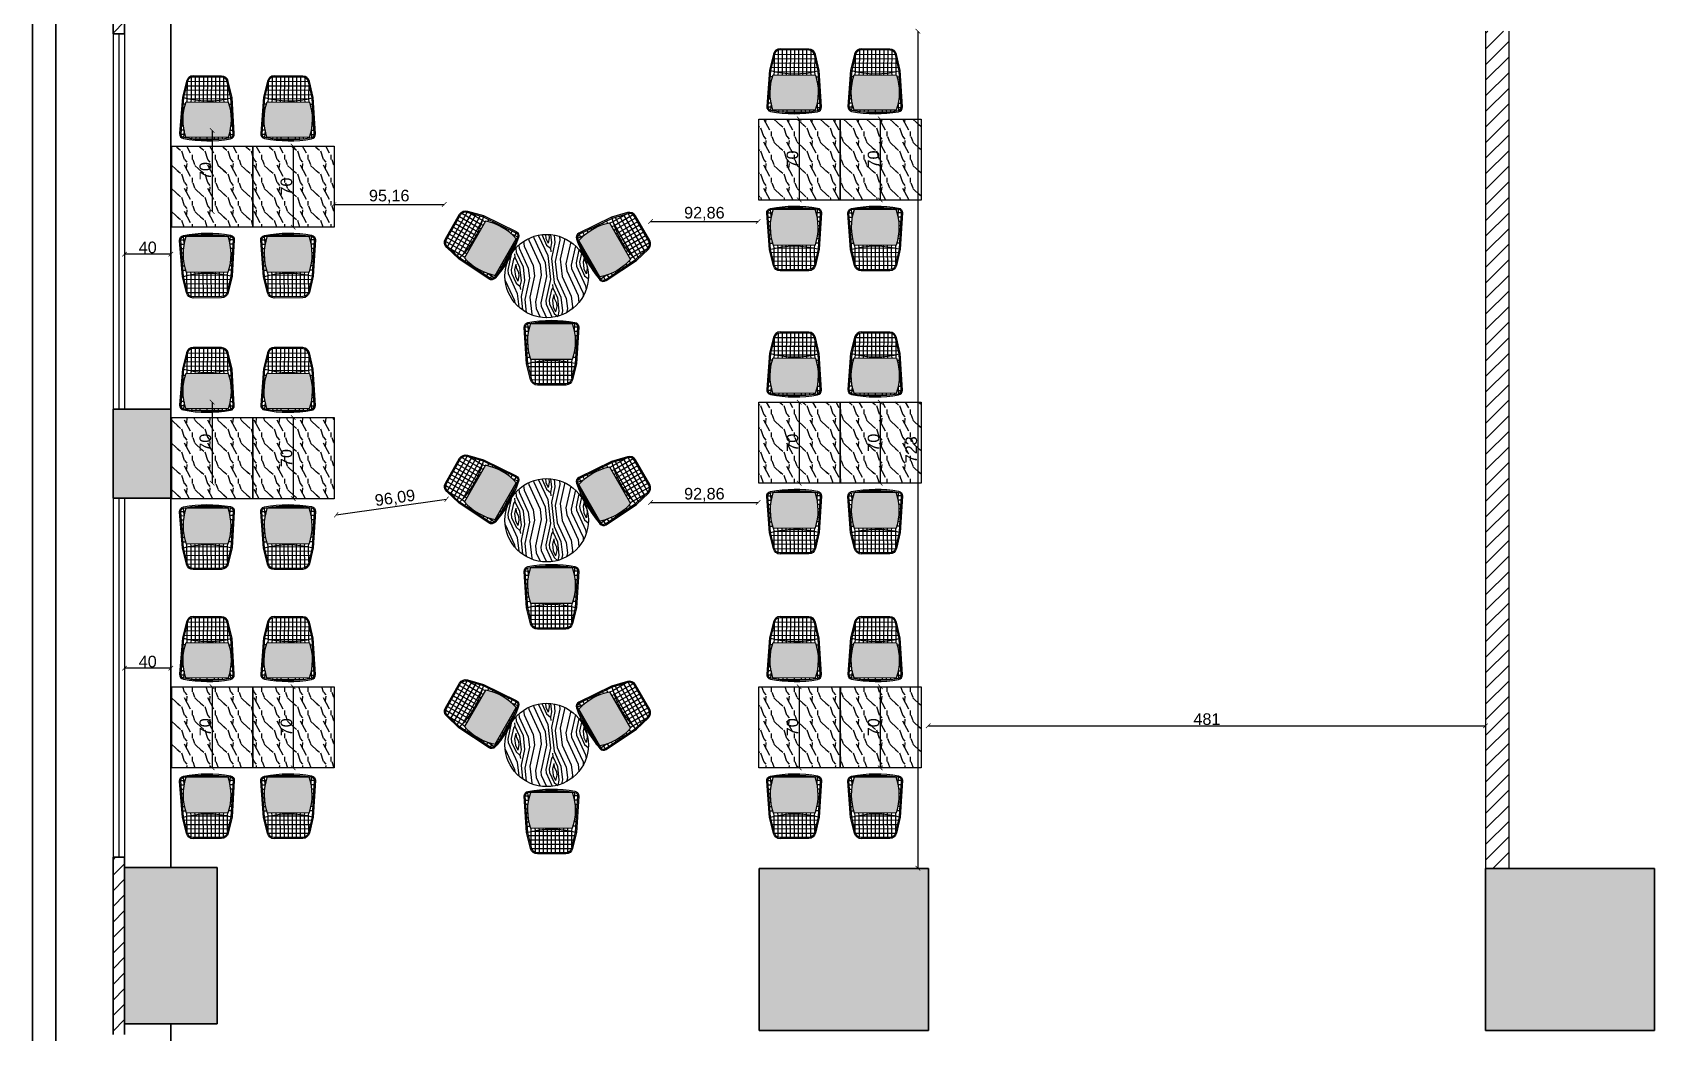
# Model space of a CAD drawing. Header units: millimetres. Extents: x 44201 to 155283, y 19965 to 32744.
# Drawn here: x 152464 to 153872, y 29226 to 30090 of the extents above; entities that cross this region are included whole.
import ezdxf

# ---------------------------------------------------------------- set-up
doc = ezdxf.new("R2010")
doc.units = ezdxf.units.MM
doc.layers.add('CAM', color=121, linetype='Continuous')
doc.layers.add('tefris', color=36, linetype='Continuous')
for name, color, linetype, lineweight in [('duvar', 7, 'Continuous', 35), ('estofado', 7, 'Continuous', 25), ('ölçüler', 143, 'Continuous', 5)]:
    doc.layers.add(name, color=color, linetype=linetype, lineweight=lineweight)
doc.styles.get("Standard").update_dxf_attribs({"font": 'Arial.ttf'})
doc.dimstyles.new('ISO-25', dxfattribs={"dimtxt": 10, "dimasz": 4, "dimexe": 1.25, "dimexo": 0.625, "dimtad": 1, "dimtxsty": 'Standard', "dimblk": 'ARCHTICK', "dimcen": 2.5, "dimse1": 1, "dimse2": 1, "dimadec": 0, "dimazin": 0, "dimtfac": 1, "dimtmove": 0, "dimatfit": 3, "dimldrblk": 'ARCHTICK', "dimfxl": 1, "dimarcsym": 0})

# ---------------------------------------------------------------- blocks, each defined once
blk = doc.blocks.new('fhsghg')
at = {"layer": 'tefris', "linetype": 'Continuous', "lineweight": 25}
h = blk.add_hatch(dxfattribs=at)
h.set_pattern_fill('WOOD2', color=35, scale=10, pattern_type=2)
h.set_pattern_definition([(108.4349, (15.2, 0), (-19.99996806, 40.0000087), [7.58946, -55.65608]), (139.3987, (12.8, 7.2), (-119.999980363, 100.000008425), [3.68782, -180.70308]), (136.8476, (30, 9.6), (-299.99995075, 280.0000566776), [8.77268, -429.86156]), (109.9831, (23.6, 15.6), (-59.99998908, 160.000013176), [4.68188, -229.41212]), (90, (22, 0), (-20, 20), [4, -16]), (118.4429, (22, 4), (139.999876778, -260.0000753187), [10.91788, -534.97588]), (84.2894, (16.8, 13.6), (-20.000026293, -179.99998847), [4.01996, -196.97756]), (129.8056, (17.2, 17.6), (80.000048652, -99.999961226), [3.1241, -153.0809])])
h.paths.add_polyline_path([(229331.2, 10732), (229331.2, 10662), (229401.2, 10662), (229401.2, 10732)])
at = {"layer": 'tefris', "color": 35, "linetype": 'Continuous', "lineweight": 25}
blk.add_lwpolyline([(229331.2, 10732), (229401.2, 10732), (229401.2, 10662), (229331.2, 10662), (229331.2, 10732)], dxfattribs=at)
blk = doc.blocks.new('_ArchTick')
at = {"color": 0, "linetype": 'ByBlock', "const_width": 0.15}
blk.add_lwpolyline([(-0.5, -0.5), (0.5, 0.5)], dxfattribs=at)
blk = doc.blocks.new('*D1779')
at = {"layer": 'Defpoints', "color": 0, "transparency": 16777216}
for p in [(153197.1, 30015), (153196.1, 29945), (153197.1, 29945)]:
    blk.add_point(p, dxfattribs=at)
at = {"layer": 'ölçüler', "color": 0, "lineweight": -2, "transparency": 16777216}
blk.add_line((153196.1, 30015), (153196.1, 29945), dxfattribs=at)
at = {"layer": 'ölçüler', "color": 0, "lineweight": -2, "transparency": 16777216, "xscale": 4, "yscale": 4, "zscale": 4}
for p, rotation in [((153196.1, 30015), 90), ((153196.1, 29945), 270)]:
    blk.add_blockref('_ArchTick', p, dxfattribs=dict(at, rotation=rotation))
at = {"layer": 'ölçüler', "color": 0, "transparency": 16777216, "insert": (153190.3, 29980), "char_height": 10, "attachment_point": 5, "rotation": 90}
blk.add_mtext('70', dxfattribs=at)
blk = doc.blocks.new('Banqueta Banc May')
at = {"layer": 'estofado'}
h = blk.add_hatch(color=256, dxfattribs=at)
h.set_gradient(color1=(203, 207, 210), one_color=1, tint=1, name='CYLINDER')
h.paths.add_polyline_path([(0.123, -0.01, -0.345989), (0.172, -0.048), (0.205, -0.187), (0.205, -0.188, 0.00324), (0.215, -0.185), (0.181, -0.046, 0.345989), (0.123, 0), (-0.123, 0, 0.345989), (-0.181, -0.046), (-0.215, -0.185, 0.00324), (-0.205, -0.188), (-0.205, -0.187), (-0.172, -0.048, -0.345989), (-0.123, -0.01)])
h = blk.add_hatch(color=256, dxfattribs=at)
h.set_gradient(color1=(203, 207, 210), one_color=1, tint=1, name='CYLINDER')
h.paths.add_polyline_path([(0.123, -0.01, -0.345989), (0.172, -0.048), (0.205, -0.187), (0.205, -0.188, 0.00324), (0.215, -0.185), (0.181, -0.046, 0.345989), (0.123, 0), (-0.123, 0, 0.345989), (-0.181, -0.046), (-0.215, -0.185, 0.00324), (-0.205, -0.188), (-0.205, -0.187), (-0.172, -0.048, -0.345989), (-0.123, -0.01)])
h = blk.add_hatch(color=256, dxfattribs=at)
h.set_gradient(color1=(225, 227, 229), one_color=1, tint=1, name='CURVED')
h.paths.add_polyline_path([(0.182, -0.529, 0.167263), (0.182, -0.224), (-0.182, -0.224, 0.167263), (-0.182, -0.529)])
for p, q in [((-0.19, -0.122), (0.19, -0.122)), ((-0.181, -0.085), (0.181, -0.085)), ((-0.175, -0.061), (-0.175, -0.195)), ((-0.171, -0.047), (0.171, -0.047)), ((-0.14, -0.013), (-0.14, -0.202)), ((-0.105, -0.01), (-0.105, -0.208)), ((-0.07, -0.01), (-0.07, -0.212)), ((-0.035, -0.01), (-0.035, -0.215)), ((0, -0.01), (0, -0.215)), ((0.035, -0.01), (0.035, -0.215)), ((0.07, -0.01), (0.07, -0.212)), ((0.105, -0.01), (0.105, -0.208)), ((0.14, -0.013), (0.14, -0.202)), ((0.175, -0.061), (0.175, -0.195)), ((-0.211, -0.279), (-0.197, -0.279)), ((-0.209, -0.241), (-0.188, -0.241)), ((-0.199, -0.16), (0.199, -0.16)), ((-0.175, -0.195), (-0.177, -0.224)), ((-0.167, -0.197), (0.167, -0.197)), ((-0.14, -0.202), (-0.142, -0.224)), ((-0.105, -0.208), (-0.106, -0.224)), ((-0.07, -0.212), (-0.071, -0.224)), ((-0.035, -0.215), (-0.036, -0.224)), ((0, -0.215), (0, -0.224)), ((0.035, -0.215), (0.036, -0.224)), ((0.07, -0.212), (0.071, -0.224)), ((0.105, -0.208), (0.106, -0.224)), ((0.14, -0.202), (0.142, -0.224)), ((0.175, -0.195), (0.177, -0.224)), ((0.188, -0.241), (0.209, -0.241)), ((0.197, -0.279), (0.211, -0.279)), ((-0.219, -0.391), (-0.207, -0.391)), ((-0.216, -0.354), (-0.207, -0.354)), ((-0.214, -0.316), (-0.204, -0.316)), ((0.204, -0.316), (0.214, -0.316)), ((0.207, -0.354), (0.216, -0.354)), ((0.207, -0.391), (0.219, -0.391)), ((-0.226, -0.503), (-0.19, -0.503)), ((-0.224, -0.466), (-0.199, -0.466)), ((-0.221, -0.429), (-0.205, -0.429)), ((-0.198, -0.473), (-0.203, -0.531)), ((-0.167, -0.529), (-0.168, -0.537)), ((-0.141, -0.541), (0.141, -0.541)), ((-0.132, -0.529), (-0.133, -0.542)), ((-0.096, -0.529), (-0.098, -0.546)), ((-0.061, -0.529), (-0.063, -0.548)), ((0, -0.529), (0, -0.55)), ((0.061, -0.529), (0.063, -0.548)), ((0.096, -0.529), (0.098, -0.546)), ((0.132, -0.529), (0.133, -0.542)), ((0.167, -0.529), (0.168, -0.537)), ((0.19, -0.503), (0.226, -0.503)), ((0.198, -0.473), (0.203, -0.531)), ((0.199, -0.466), (0.224, -0.466)), ((0.205, -0.429), (0.221, -0.429))]:
    blk.add_line(p, q, dxfattribs=at)
for points in [[(0.236, -0.499), (0.215, -0.185), (0.181, -0.046, 0.345989), (0.123, 0), (-0.123, 0, 0.345989), (-0.181, -0.046), (-0.215, -0.185), (-0.236, -0.499, 0.379693), (-0.203, -0.541, 0.092971), (0.203, -0.541, 0.379693)], [(0.226, -0.5), (0.205, -0.187), (0.172, -0.048, 0.345989), (0.123, -0.01), (-0.123, -0.01, 0.345989), (-0.172, -0.048), (-0.205, -0.187), (-0.226, -0.5, 0.379693), (-0.202, -0.531, 0.092971), (0.202, -0.531, 0.379693)], [(-0.182, -0.529, -0.167263), (-0.182, -0.224), (0.182, -0.224, -0.167263), (0.182, -0.529)]]:
    blk.add_lwpolyline(points, format="xyb", close=True, dxfattribs=at)
blk.add_arc((0, 0.573), 0.788, 254.1516, 285.8484, dxfattribs=at)
blk = doc.blocks.new('*D1780')
at = {"layer": 'Defpoints', "color": 0, "transparency": 16777216}
for p in [(153197.1, 29770.4), (153196.1, 29700.4), (153197.1, 29700.4)]:
    blk.add_point(p, dxfattribs=at)
at = {"layer": 'ölçüler', "color": 0, "lineweight": -2, "transparency": 16777216}
blk.add_line((153196.1, 29770.4), (153196.1, 29700.4), dxfattribs=at)
at = {"layer": 'ölçüler', "color": 0, "lineweight": -2, "transparency": 16777216, "xscale": 4, "yscale": 4, "zscale": 4}
for p, rotation in [((153196.1, 29770.4), 90), ((153196.1, 29700.4), 270)]:
    blk.add_blockref('_ArchTick', p, dxfattribs=dict(at, rotation=rotation))
at = {"layer": 'ölçüler', "color": 0, "transparency": 16777216, "insert": (153190.3, 29735.4), "char_height": 10, "attachment_point": 5, "rotation": 90}
blk.add_mtext('70', dxfattribs=at)
blk = doc.blocks.new('*D1781')
at = {"layer": 'Defpoints', "color": 0, "transparency": 16777216}
for p in [(153197.1, 29524.6), (153196.1, 29454.6), (153197.1, 29454.6)]:
    blk.add_point(p, dxfattribs=at)
at = {"layer": 'ölçüler', "color": 0, "lineweight": -2, "transparency": 16777216}
blk.add_line((153196.1, 29524.6), (153196.1, 29454.6), dxfattribs=at)
at = {"layer": 'ölçüler', "color": 0, "lineweight": -2, "transparency": 16777216, "xscale": 4, "yscale": 4, "zscale": 4}
for p, rotation in [((153196.1, 29524.6), 90), ((153196.1, 29454.6), 270)]:
    blk.add_blockref('_ArchTick', p, dxfattribs=dict(at, rotation=rotation))
at = {"layer": 'ölçüler', "color": 0, "transparency": 16777216, "insert": (153190.3, 29489.6), "char_height": 10, "attachment_point": 5, "rotation": 90}
blk.add_mtext('70', dxfattribs=at)
blk = doc.blocks.new('*D1739')
at = {"layer": 'Defpoints', "color": 0, "transparency": 16777216}
for p in [(153127.1, 30015), (153126.1, 29945), (153127.1, 29945)]:
    blk.add_point(p, dxfattribs=at)
at = {"layer": 'ölçüler', "color": 0, "lineweight": -2, "transparency": 16777216}
blk.add_line((153126.1, 30015), (153126.1, 29945), dxfattribs=at)
at = {"layer": 'ölçüler', "color": 0, "lineweight": -2, "transparency": 16777216, "xscale": 4, "yscale": 4, "zscale": 4}
for p, rotation in [((153126.1, 30015), 90), ((153126.1, 29945), 270)]:
    blk.add_blockref('_ArchTick', p, dxfattribs=dict(at, rotation=rotation))
at = {"layer": 'ölçüler', "color": 0, "transparency": 16777216, "insert": (153120.3, 29980), "char_height": 10, "attachment_point": 5, "rotation": 90}
blk.add_mtext('70', dxfattribs=at)
blk = doc.blocks.new('*D1740')
at = {"layer": 'Defpoints', "color": 0, "transparency": 16777216}
for p in [(153127.1, 29770.4), (153126.1, 29700.4), (153127.1, 29700.4)]:
    blk.add_point(p, dxfattribs=at)
at = {"layer": 'ölçüler', "color": 0, "lineweight": -2, "transparency": 16777216}
blk.add_line((153126.1, 29770.4), (153126.1, 29700.4), dxfattribs=at)
at = {"layer": 'ölçüler', "color": 0, "lineweight": -2, "transparency": 16777216, "xscale": 4, "yscale": 4, "zscale": 4}
for p, rotation in [((153126.1, 29770.4), 90), ((153126.1, 29700.4), 270)]:
    blk.add_blockref('_ArchTick', p, dxfattribs=dict(at, rotation=rotation))
at = {"layer": 'ölçüler', "color": 0, "transparency": 16777216, "insert": (153120.3, 29735.4), "char_height": 10, "attachment_point": 5, "rotation": 90}
blk.add_mtext('70', dxfattribs=at)
blk = doc.blocks.new('*D1741')
at = {"layer": 'Defpoints', "color": 0, "transparency": 16777216}
for p in [(153127.1, 29524.6), (153126.1, 29454.6), (153127.1, 29454.6)]:
    blk.add_point(p, dxfattribs=at)
at = {"layer": 'ölçüler', "color": 0, "lineweight": -2, "transparency": 16777216}
blk.add_line((153126.1, 29524.6), (153126.1, 29454.6), dxfattribs=at)
at = {"layer": 'ölçüler', "color": 0, "lineweight": -2, "transparency": 16777216, "xscale": 4, "yscale": 4, "zscale": 4}
for p, rotation in [((153126.1, 29524.6), 90), ((153126.1, 29454.6), 270)]:
    blk.add_blockref('_ArchTick', p, dxfattribs=dict(at, rotation=rotation))
at = {"layer": 'ölçüler', "color": 0, "transparency": 16777216, "insert": (153120.3, 29489.6), "char_height": 10, "attachment_point": 5, "rotation": 90}
blk.add_mtext('70', dxfattribs=at)
blk = doc.blocks.new('*D1753')
at = {"layer": 'Defpoints', "color": 0, "transparency": 16777216}
for p in [(152543.6, 29542.8), (152543.6, 29540.6), (152583.6, 29542.8)]:
    blk.add_point(p, dxfattribs=at)
at = {"layer": 'ölçüler', "color": 0, "lineweight": -2, "transparency": 16777216}
blk.add_line((152583.6, 29540.6), (152543.6, 29540.6), dxfattribs=at)
at = {"layer": 'ölçüler', "color": 0, "lineweight": -2, "transparency": 16777216, "xscale": 4, "yscale": 4, "zscale": 4, "rotation": 180}
blk.add_blockref('_ArchTick', (152543.6, 29540.6), dxfattribs=at)
at = {"layer": 'ölçüler', "color": 0, "lineweight": -2, "transparency": 16777216, "xscale": 4, "yscale": 4, "zscale": 4}
blk.add_blockref('_ArchTick', (152583.6, 29540.6), dxfattribs=at)
at = {"layer": 'ölçüler', "color": 0, "transparency": 16777216, "insert": (152563.6, 29546.3), "char_height": 10, "attachment_point": 5}
blk.add_mtext('40', dxfattribs=at)
blk = doc.blocks.new('*D1754')
at = {"layer": 'Defpoints', "color": 0, "transparency": 16777216}
for p in [(152543.6, 29900.4), (152543.6, 29898.2), (152583.6, 29900.4)]:
    blk.add_point(p, dxfattribs=at)
at = {"layer": 'ölçüler', "color": 0, "lineweight": -2, "transparency": 16777216}
blk.add_line((152583.6, 29898.2), (152543.6, 29898.2), dxfattribs=at)
at = {"layer": 'ölçüler', "color": 0, "lineweight": -2, "transparency": 16777216, "xscale": 4, "yscale": 4, "zscale": 4, "rotation": 180}
blk.add_blockref('_ArchTick', (152543.6, 29898.2), dxfattribs=at)
at = {"layer": 'ölçüler', "color": 0, "lineweight": -2, "transparency": 16777216, "xscale": 4, "yscale": 4, "zscale": 4}
blk.add_blockref('_ArchTick', (152583.6, 29898.2), dxfattribs=at)
at = {"layer": 'ölçüler', "color": 0, "transparency": 16777216, "insert": (152563.6, 29904), "char_height": 10, "attachment_point": 5}
blk.add_mtext('40', dxfattribs=at)
blk = doc.blocks.new('*D1758')
at = {"layer": 'Defpoints', "color": 0, "transparency": 16777216}
for p in [(153718.6, 29490.9), (153237.6, 29367.8), (153718.6, 29367.8)]:
    blk.add_point(p, dxfattribs=at)
at = {"layer": 'ölçüler', "color": 0, "lineweight": -2, "transparency": 16777216}
blk.add_line((153237.6, 29490.9), (153718.6, 29490.9), dxfattribs=at)
at = {"layer": 'ölçüler', "color": 0, "lineweight": -2, "transparency": 16777216, "xscale": 4, "yscale": 4, "zscale": 4, "rotation": 180}
blk.add_blockref('_ArchTick', (153237.6, 29490.9), dxfattribs=at)
at = {"layer": 'ölçüler', "color": 0, "lineweight": -2, "transparency": 16777216, "xscale": 4, "yscale": 4, "zscale": 4}
blk.add_blockref('_ArchTick', (153718.6, 29490.9), dxfattribs=at)
at = {"layer": 'ölçüler', "color": 0, "transparency": 16777216, "insert": (153478.1, 29496.6), "char_height": 10, "attachment_point": 5}
blk.add_mtext('481', dxfattribs=at)
blk = doc.blocks.new('*D1759')
at = {"layer": 'Defpoints', "color": 0, "transparency": 16777216}
for p in [(153208.6, 30090.8), (153208.6, 29367.8), (153228.6, 29367.8)]:
    blk.add_point(p, dxfattribs=at)
at = {"layer": 'ölçüler', "color": 0, "lineweight": -2, "transparency": 16777216}
blk.add_line((153228.6, 30090.8), (153228.6, 29367.8), dxfattribs=at)
at = {"layer": 'ölçüler', "color": 0, "lineweight": -2, "transparency": 16777216, "xscale": 4, "yscale": 4, "zscale": 4}
for p, rotation in [((153228.6, 30090.8), 90), ((153228.6, 29367.8), 270)]:
    blk.add_blockref('_ArchTick', p, dxfattribs=dict(at, rotation=rotation))
at = {"layer": 'ölçüler', "color": 0, "transparency": 16777216, "insert": (153222.9, 29729.3), "char_height": 10, "attachment_point": 5, "rotation": 90}
blk.add_mtext('723', dxfattribs=at)
blk = doc.blocks.new('*D1766')
at = {"layer": 'Defpoints', "color": 0, "transparency": 16777216}
for p in [(152690.2, 29991.6), (152689.2, 29921.6), (152690.2, 29921.6)]:
    blk.add_point(p, dxfattribs=at)
at = {"layer": 'ölçüler', "color": 0, "lineweight": -2, "transparency": 16777216}
blk.add_line((152689.2, 29991.6), (152689.2, 29921.6), dxfattribs=at)
at = {"layer": 'ölçüler', "color": 0, "lineweight": -2, "transparency": 16777216, "xscale": 4, "yscale": 4, "zscale": 4}
for p, rotation in [((152689.2, 29991.6), 90), ((152689.2, 29921.6), 270)]:
    blk.add_blockref('_ArchTick', p, dxfattribs=dict(at, rotation=rotation))
at = {"layer": 'ölçüler', "color": 0, "transparency": 16777216, "insert": (152683.4, 29956.6), "char_height": 10, "attachment_point": 5, "rotation": 90}
blk.add_mtext('70', dxfattribs=at)
blk = doc.blocks.new('*D1767')
at = {"layer": 'Defpoints', "color": 0, "transparency": 16777216}
for p in [(152690.2, 29757.1), (152689.2, 29687.1), (152690.2, 29687.1)]:
    blk.add_point(p, dxfattribs=at)
at = {"layer": 'ölçüler', "color": 0, "lineweight": -2, "transparency": 16777216}
blk.add_line((152689.2, 29757.1), (152689.2, 29687.1), dxfattribs=at)
at = {"layer": 'ölçüler', "color": 0, "lineweight": -2, "transparency": 16777216, "xscale": 4, "yscale": 4, "zscale": 4}
for p, rotation in [((152689.2, 29757.1), 90), ((152689.2, 29687.1), 270)]:
    blk.add_blockref('_ArchTick', p, dxfattribs=dict(at, rotation=rotation))
at = {"layer": 'ölçüler', "color": 0, "transparency": 16777216, "insert": (152683.4, 29722.1), "char_height": 10, "attachment_point": 5, "rotation": 90}
blk.add_mtext('70', dxfattribs=at)
blk = doc.blocks.new('*D1768')
at = {"layer": 'Defpoints', "color": 0, "transparency": 16777216}
for p in [(152690.2, 29524.6), (152689.2, 29454.6), (152690.2, 29454.6)]:
    blk.add_point(p, dxfattribs=at)
at = {"layer": 'ölçüler', "color": 0, "lineweight": -2, "transparency": 16777216}
blk.add_line((152689.2, 29524.6), (152689.2, 29454.6), dxfattribs=at)
at = {"layer": 'ölçüler', "color": 0, "lineweight": -2, "transparency": 16777216, "xscale": 4, "yscale": 4, "zscale": 4}
for p, rotation in [((152689.2, 29524.6), 90), ((152689.2, 29454.6), 270)]:
    blk.add_blockref('_ArchTick', p, dxfattribs=dict(at, rotation=rotation))
at = {"layer": 'ölçüler', "color": 0, "transparency": 16777216, "insert": (152683.4, 29489.6), "char_height": 10, "attachment_point": 5, "rotation": 90}
blk.add_mtext('70', dxfattribs=at)
blk = doc.blocks.new('*D1769')
at = {"layer": 'Defpoints', "color": 0, "transparency": 16777216}
for p in [(152620.2, 30005), (152619.2, 29935), (152620.2, 29935)]:
    blk.add_point(p, dxfattribs=at)
at = {"layer": 'ölçüler', "color": 0, "lineweight": -2, "transparency": 16777216}
blk.add_line((152619.2, 30005), (152619.2, 29935), dxfattribs=at)
at = {"layer": 'ölçüler', "color": 0, "lineweight": -2, "transparency": 16777216, "xscale": 4, "yscale": 4, "zscale": 4}
for p, rotation in [((152619.2, 30005), 90), ((152619.2, 29935), 270)]:
    blk.add_blockref('_ArchTick', p, dxfattribs=dict(at, rotation=rotation))
at = {"layer": 'ölçüler', "color": 0, "transparency": 16777216, "insert": (152613.4, 29970), "char_height": 10, "attachment_point": 5, "rotation": 90}
blk.add_mtext('70', dxfattribs=at)
blk = doc.blocks.new('*D1770')
at = {"layer": 'Defpoints', "color": 0, "transparency": 16777216}
for p in [(152620.2, 29770.4), (152619.2, 29700.4), (152620.2, 29700.4)]:
    blk.add_point(p, dxfattribs=at)
at = {"layer": 'ölçüler', "color": 0, "lineweight": -2, "transparency": 16777216}
blk.add_line((152619.2, 29770.4), (152619.2, 29700.4), dxfattribs=at)
at = {"layer": 'ölçüler', "color": 0, "lineweight": -2, "transparency": 16777216, "xscale": 4, "yscale": 4, "zscale": 4}
for p, rotation in [((152619.2, 29770.4), 90), ((152619.2, 29700.4), 270)]:
    blk.add_blockref('_ArchTick', p, dxfattribs=dict(at, rotation=rotation))
at = {"layer": 'ölçüler', "color": 0, "transparency": 16777216, "insert": (152613.4, 29735.4), "char_height": 10, "attachment_point": 5, "rotation": 90}
blk.add_mtext('70', dxfattribs=at)
blk = doc.blocks.new('*D1771')
at = {"layer": 'Defpoints', "color": 0, "transparency": 16777216}
for p in [(152620.2, 29524.6), (152619.2, 29454.6), (152620.2, 29454.6)]:
    blk.add_point(p, dxfattribs=at)
at = {"layer": 'ölçüler', "color": 0, "lineweight": -2, "transparency": 16777216}
blk.add_line((152619.2, 29524.6), (152619.2, 29454.6), dxfattribs=at)
at = {"layer": 'ölçüler', "color": 0, "lineweight": -2, "transparency": 16777216, "xscale": 4, "yscale": 4, "zscale": 4}
for p, rotation in [((152619.2, 29524.6), 90), ((152619.2, 29454.6), 270)]:
    blk.add_blockref('_ArchTick', p, dxfattribs=dict(at, rotation=rotation))
at = {"layer": 'ölçüler', "color": 0, "transparency": 16777216, "insert": (152613.4, 29489.6), "char_height": 10, "attachment_point": 5, "rotation": 90}
blk.add_mtext('70', dxfattribs=at)
blk = doc.blocks.new('jnsfghndg')
at = {"layer": 'tefris', "color": 35, "linetype": 'Continuous', "lineweight": 25}
for p, q in [((145000.5, -1290.1), (145010.3, -1302.9)), ((145004.8, -1289.3), (145013.4, -1300.6)), ((145008.6, -1289.2), (145014.4, -1296.8)), ((145011.7, -1289.4), (145015.8, -1294.7)), ((145015.2, -1290), (145017.2, -1292.7)), ((145015.7, -1290.2), (145016.9, -1291)), ((144984.6, -1300.5), (144986.9, -1302.1)), ((144986.2, -1298.6), (144986.3, -1298.6)), ((144986.3, -1298.6), (144988.3, -1300)), ((144986.9, -1302.1), (144990.7, -1303.1)), ((144987.1, -1297.7), (144992.1, -1301.1)), ((144988.3, -1300), (144990.7, -1303.1)), ((144989, -1296), (144993.5, -1299)), ((144992.1, -1301.1), (144994.5, -1304.2)), ((144992.2, -1293.7), (144994.5, -1295.3)), ((144993.5, -1299), (145000.6, -1308.4)), ((144994.5, -1295.3), (145004, -1307.7)), ((144995.8, -1291.8), (145005.1, -1303.9)), ((145013.4, -1300.6), (145015.4, -1302)), ((145014.4, -1296.8), (145016.5, -1298.2)), ((145015.4, -1302), (145034.3, -1307.2)), ((145015.8, -1294.7), (145017.9, -1296.1)), ((145016.5, -1298.2), (145031.5, -1302.4)), ((145016.9, -1291), (145020.6, -1292)), ((145017.2, -1292.7), (145021.3, -1295.5)), ((145017.9, -1296.1), (145025.4, -1298.3)), ((145020.6, -1292), (145022.7, -1293.4)), ((145021.3, -1295.5), (145025.1, -1296.5)), ((145022.7, -1293.4), (145025.1, -1296.5)), ((145025.4, -1298.3), (145028.8, -1297.6)), ((145028.7, -1297.5), (145028.8, -1297.6)), ((145028.8, -1297.6), (145029, -1297.7)), ((144979, -1311.6), (144980, -1312.3)), ((144980, -1312.3), (144998.8, -1317.6)), ((144980.2, -1308), (144981, -1308.5)), ((144981, -1308.5), (144999.9, -1313.8)), ((144981.8, -1304.6), (144982.1, -1304.8)), ((144982.1, -1304.8), (144997.2, -1309)), ((144983.1, -1302.5), (144983.5, -1302.7)), ((144983.5, -1302.7), (144991, -1304.8)), ((144991, -1304.8), (144994.5, -1304.2)), ((144994.5, -1304.2), (144996.5, -1305.6)), ((144997.2, -1309), (145011.5, -1318.7)), ((144999.9, -1313.8), (145008.1, -1319.4)), ((145000.6, -1308.4), (145014.9, -1318.1)), ((145004, -1307.7), (145014.3, -1314.6)), ((145005.1, -1303.9), (145015.3, -1310.9)), ((145010.3, -1302.9), (145014.4, -1305.7)), ((145014.4, -1305.7), (145033.2, -1311)), ((145015.3, -1310.9), (145030.4, -1315.1)), ((145031.5, -1302.4), (145033.9, -1304)), ((145033.2, -1311), (145037.6, -1314)), ((145034.3, -1307.2), (145036.1, -1308.5)), ((144978, -1320), (144979.9, -1321.2)), ((144978.2, -1315.6), (144981, -1317.5)), ((144978.3, -1323.1), (144980.6, -1324.7)), ((144979.9, -1321.2), (144995, -1325.5)), ((144980.6, -1324.7), (144991.9, -1327.8)), ((144981, -1317.5), (144996, -1321.7)), ((144995, -1325.5), (145001.1, -1329.6)), ((144996, -1321.7), (145002.2, -1325.9)), ((144998.8, -1317.6), (145005, -1321.8)), ((145005, -1321.8), (145016.8, -1337.3)), ((145008.1, -1319.4), (145020, -1334.9)), ((145011.5, -1318.7), (145021, -1331.2)), ((145014.3, -1314.6), (145029.4, -1318.9)), ((145014.9, -1318.1), (145026.2, -1321.3)), ((145015.3, -1319.8), (145017.3, -1321.2)), ((145017.3, -1321.2), (145017.7, -1322.9)), ((145017.3, -1321.2), (145024.9, -1323.3)), ((145017.7, -1322.9), (145022.4, -1329.1)), ((145021.4, -1324), (145023.5, -1325.4)), ((145021.4, -1324), (145023.8, -1327.1)), ((145023.5, -1325.4), (145027.2, -1326.4)), ((145024.9, -1323.3), (145033, -1328.9)), ((145026.2, -1321.3), (145034.4, -1326.8)), ((145029.4, -1318.9), (145035.5, -1323)), ((145030.4, -1315.1), (145036.6, -1319.3)), ((145035.5, -1323), (145037.4, -1325.5)), ((145036.6, -1319.3), (145038, -1321.1)), ((144979.5, -1328.4), (144986.6, -1337.8)), ((144980.9, -1326.4), (144982.9, -1327.8)), ((144982.9, -1327.8), (144983.3, -1329.5)), ((144982.9, -1327.8), (144990.5, -1329.9)), ((144983.3, -1329.5), (144988, -1335.7)), ((144987, -1330.6), (144989.1, -1331.9)), ((144987, -1330.6), (144989.4, -1333.7)), ((144988, -1335.7), (144990.1, -1337.1)), ((144989.1, -1331.9), (144992.9, -1333)), ((144989.4, -1333.7), (144993.5, -1336.4)), ((144990.1, -1337.1), (144997.6, -1339.2)), ((144990.5, -1329.9), (144998.7, -1335.5)), ((144991.9, -1327.8), (145000.1, -1333.4)), ((144992.9, -1333), (144994.9, -1334.4)), ((144993.5, -1336.4), (144997.3, -1337.5)), ((144994.9, -1334.4), (144997.3, -1337.5)), ((144998.7, -1335.5), (145001.1, -1338.6)), ((145000.1, -1333.4), (145007.2, -1342.7)), ((145001.1, -1329.6), (145010.6, -1342.1)), ((145002.2, -1325.9), (145011.7, -1338.3)), ((145016.8, -1337.3), (145020.9, -1340.1)), ((145020, -1334.9), (145022, -1336.3)), ((145021, -1331.2), (145023.1, -1332.6)), ((145022, -1336.3), (145030.7, -1338.8)), ((145022.4, -1329.1), (145024.5, -1330.5)), ((145023.1, -1332.6), (145033.2, -1335.4)), ((145023.8, -1327.1), (145027.9, -1329.9)), ((145024.5, -1330.5), (145032, -1332.6)), ((145027.2, -1326.4), (145029.3, -1327.8)), ((145027.9, -1329.9), (145031.7, -1330.9)), ((145029.3, -1327.8), (145031.7, -1330.9)), ((145032, -1332.6), (145035.4, -1332)), ((145033, -1328.9), (145035.4, -1332)), ((145034.4, -1326.8), (145036.3, -1329.2)), ((145035.4, -1332), (145035.4, -1332)), ((144986.6, -1337.8), (144988.7, -1339.1)), ((144988.7, -1339.1), (145003.8, -1343.4)), ((144991, -1343.9), (145006.5, -1348.2)), ((144997.6, -1339.2), (145001.1, -1338.6)), ((145001.1, -1338.6), (145003.1, -1339.9)), ((145003.8, -1343.4), (145011.9, -1348.9)), ((145006.5, -1348.2), (145007.9, -1349.2)), ((145007.2, -1342.7), (145015.3, -1348.3)), ((145010.6, -1342.1), (145018.4, -1347.3)), ((145011.7, -1338.3), (145021.9, -1345.2)), ((145020.9, -1340.1), (145027.5, -1341.9)), ((145021.9, -1345.2), (145022.5, -1345.4))]:
    blk.add_line(p, q, dxfattribs=at)
blk.add_circle((145008, -1319.2), 30, dxfattribs=at)
blk = doc.blocks.new('*D1787')
at = {"layer": 'Defpoints', "color": 0, "transparency": 16777216}
for p in [(152997.7, 29695.3, -50), (153090.6, 29695.3, -50), (153090.6, 29683.8)]:
    blk.add_point(p, dxfattribs=at)
at = {"layer": 'ölçüler', "color": 0, "lineweight": -2, "transparency": 16777216}
blk.add_line((152997.7, 29683.8), (153090.6, 29683.8), dxfattribs=at)
at = {"layer": 'ölçüler', "color": 0, "lineweight": -2, "transparency": 16777216, "xscale": 4, "yscale": 4, "zscale": 4, "rotation": 180}
blk.add_blockref('_ArchTick', (152997.7, 29683.8), dxfattribs=at)
at = {"layer": 'ölçüler', "color": 0, "lineweight": -2, "transparency": 16777216, "xscale": 4, "yscale": 4, "zscale": 4}
blk.add_blockref('_ArchTick', (153090.6, 29683.8), dxfattribs=at)
at = {"layer": 'ölçüler', "color": 0, "transparency": 16777216, "insert": (153044.2, 29690.4), "char_height": 10, "attachment_point": 5}
blk.add_mtext('92,86', dxfattribs=at)
blk = doc.blocks.new('*D1783')
at = {"layer": 'Defpoints', "color": 0, "transparency": 16777216}
for p in [(152819.6, 29700.4, -50), (152724.5, 29687.1, -50), (152821.6, 29686.6)]:
    blk.add_point(p, dxfattribs=at)
at = {"layer": 'ölçüler', "color": 0, "lineweight": -2, "transparency": 16777216}
blk.add_line((152726.4, 29673.2), (152821.6, 29686.6), dxfattribs=at)
at = {"layer": 'ölçüler', "color": 0, "lineweight": -2, "transparency": 16777216, "xscale": 4, "yscale": 4, "zscale": 4}
for p, rotation in [((152821.6, 29686.6), 7.988394199519831), ((152726.4, 29673.2), 187.9883941995198)]:
    blk.add_blockref('_ArchTick', p, dxfattribs=dict(at, rotation=rotation))
at = {"layer": 'ölçüler', "color": 0, "transparency": 16777216, "insert": (152777.2, 29687), "char_height": 10, "attachment_point": 5, "rotation": 7.9884}
blk.add_mtext('96,09', dxfattribs=at)
blk = doc.blocks.new('*D1730')
at = {"layer": 'Defpoints', "color": 0, "transparency": 16777216}
for p in [(152997.7, 29938, -50), (153090.6, 29938, -50), (153090.6, 29926.5)]:
    blk.add_point(p, dxfattribs=at)
at = {"layer": 'ölçüler', "color": 0, "lineweight": -2, "transparency": 16777216}
blk.add_line((152997.7, 29926.5), (153090.6, 29926.5), dxfattribs=at)
at = {"layer": 'ölçüler', "color": 0, "lineweight": -2, "transparency": 16777216, "xscale": 4, "yscale": 4, "zscale": 4, "rotation": 180}
blk.add_blockref('_ArchTick', (152997.7, 29926.5), dxfattribs=at)
at = {"layer": 'ölçüler', "color": 0, "lineweight": -2, "transparency": 16777216, "xscale": 4, "yscale": 4, "zscale": 4}
blk.add_blockref('_ArchTick', (153090.6, 29926.5), dxfattribs=at)
at = {"layer": 'ölçüler', "color": 0, "transparency": 16777216, "insert": (153044.2, 29933.1), "char_height": 10, "attachment_point": 5}
blk.add_mtext('92,86', dxfattribs=at)
blk = doc.blocks.new('*D1731')
at = {"layer": 'Defpoints', "color": 0, "transparency": 16777216}
for p in [(152724.5, 29943.2, -50), (152819.6, 29943.2, -50), (152819.6, 29941.2)]:
    blk.add_point(p, dxfattribs=at)
at = {"layer": 'ölçüler', "color": 0, "lineweight": -2, "transparency": 16777216}
blk.add_line((152724.5, 29941.2), (152819.6, 29941.2), dxfattribs=at)
at = {"layer": 'ölçüler', "color": 0, "lineweight": -2, "transparency": 16777216, "xscale": 4, "yscale": 4, "zscale": 4, "rotation": 180}
blk.add_blockref('_ArchTick', (152724.5, 29941.2), dxfattribs=at)
at = {"layer": 'ölçüler', "color": 0, "lineweight": -2, "transparency": 16777216, "xscale": 4, "yscale": 4, "zscale": 4}
blk.add_blockref('_ArchTick', (152819.6, 29941.2), dxfattribs=at)
at = {"layer": 'ölçüler', "color": 0, "transparency": 16777216, "insert": (152772.1, 29947.9), "char_height": 10, "attachment_point": 5}
blk.add_mtext('95,16', dxfattribs=at)

msp = doc.modelspace()

# ---------------------------------------------------------------- hatches: boundary and pattern name
at = {"layer": 'CAM'}
h = msp.add_hatch(dxfattribs=at)
h.set_pattern_fill('ANSI31', color=251, scale=3)
h.set_pattern_definition([(45, (-419.5085, 17753.385), (-6.7351921, 6.7351921), [])])
h.paths.add_polyline_path([(152879.643, 28654.409), (152869.643, 28654.409), (152869.643, 28066.409), (152857.643, 28066.409), (152857.643, 28046.409), (152857.65, 28046.409), (152869.643, 28046.409), (152869.643, 27658.409), (152627.643, 27658.409), (152627.643, 27694.409), (152587.643, 27694.409), (152533.643, 27694.409), (152533.643, 27643.409), (152879.643, 27643.409)])
h.paths.add_polyline_path([(152767.643, 28066.409), (152533.643, 28066.409), (152533.643, 28046.409), (152767.643, 28046.409)], flags=17)
h.paths.add_polyline_path([(152543.643, 28151.409), (152533.643, 28151.409), (152533.643, 28066.409), (152543.643, 28066.409)], flags=17)
h.paths.add_polyline_path([(152543.643, 28046.409), (152533.643, 28046.409), (152533.643, 27953.409), (152543.643, 27953.409)], flags=17)
h.paths.add_polyline_path([(152543.643, 28504.409), (152533.643, 28504.409), (152533.643, 28358.409), (152543.643, 28358.409)], flags=17)
h.paths.add_polyline_path([(152543.643, 29377.409), (152533.643, 29377.409), (152533.643, 29224.409), (152543.643, 29224.409)])
h.paths.add_polyline_path([(152543.643, 30160.409), (152533.643, 30160.409), (152533.643, 30088.409), (152543.643, 30088.409)])
h.paths.add_polyline_path([(152543.643, 30956.409), (152533.643, 30956.409), (152533.643, 30884.409), (152543.643, 30884.409)])
h.paths.add_polyline_path([(153738.643, 30090.757), (153718.643, 30090.757), (153718.643, 29367.757), (153738.643, 29367.757)])
at = {"layer": 'duvar'}
h = msp.add_hatch(color=251, dxfattribs=at)
h.dxf.hatch_style = 1
h.paths.add_polyline_path([(152583.643, 29764.409), (152533.643, 29764.409), (152533.643, 29687.409), (152583.643, 29687.409)])
h = msp.add_hatch(color=251, dxfattribs=at)
h.dxf.hatch_style = 1
h.paths.add_polyline_path([(152623.643, 29368.409), (152543.643, 29368.409), (152543.643, 29233.409), (152623.643, 29233.409)])
h = msp.add_hatch(color=251, dxfattribs=at)
h.dxf.hatch_style = 1
h.paths.add_polyline_path([(153237.643, 29367.757), (153091.643, 29367.757), (153091.643, 29227.757), (153237.643, 29227.757)])
h = msp.add_hatch(color=251, dxfattribs=at)
h.dxf.hatch_style = 1
h.paths.add_polyline_path([(153864.643, 29367.757), (153718.643, 29367.757), (153718.643, 29227.757), (153864.643, 29227.757)])

# ---------------------------------------------------------------- linework, layer by layer
at = {"layer": 'CAM', "color": 251}
for p, q in [((153718.643, 30090.757), (153718.643, 29367.757)), ((153738.643, 30090.757), (153738.643, 29367.757))]:
    msp.add_line(p, q, dxfattribs=at)
at = {"layer": 'CAM'}
for p, q in [((152533.643, 30088.409), (152533.643, 29764.409)), ((152538.643, 30088.409), (152538.643, 29764.409)), ((152543.643, 30088.409), (152543.643, 29764.409)), ((152533.643, 29687.409), (152533.643, 29377.409)), ((152538.643, 29687.409), (152538.643, 29377.409)), ((152543.643, 29687.409), (152543.643, 29377.409))]:
    msp.add_line(p, q, dxfattribs=at)
at = {"layer": 'duvar'}
for p, q in [((152533.643, 30160.409), (152533.643, 30088.409)), ((152543.643, 30160.409), (152543.643, 30088.409)), ((152583.643, 30097.409), (152583.643, 29368.409)), ((152543.643, 30088.409), (152533.643, 30088.409)), ((152533.643, 29764.409), (152533.643, 29687.409)), ((152583.643, 29764.409), (152533.643, 29764.409)), ((152583.643, 29687.409), (152533.643, 29687.409)), ((152533.643, 29377.409), (152533.643, 29224.409)), ((152543.643, 29377.409), (152533.643, 29377.409)), ((152543.643, 29377.409), (152543.643, 29224.409)), ((152543.643, 29368.409), (152623.643, 29368.409)), ((152623.643, 29368.409), (152623.643, 29233.409)), ((153091.643, 29367.757), (153237.643, 29367.757)), ((153091.643, 29367.757), (153091.643, 29227.757)), ((153237.643, 29227.757), (153237.643, 29367.757)), ((153718.643, 29367.757), (153864.643, 29367.757)), ((153718.643, 29367.757), (153718.643, 29227.757)), ((153864.643, 29227.757), (153864.643, 29367.757)), ((152623.643, 29233.409), (152543.643, 29233.409)), ((152583.643, 29233.409), (152583.643, 28496.409)), ((153091.643, 29227.757), (153237.643, 29227.757)), ((153718.643, 29227.757), (153864.643, 29227.757))]:
    msp.add_line(p, q, dxfattribs=at)
for points in [[(152464.215, 32744.224), (155283.011, 32744.224), (155283.011, 27492.631), (152464.215, 27492.631)], [(152484.215, 32724.224), (155263.011, 32724.224), (155263.011, 27512.631), (152484.215, 27512.631)]]:
    msp.add_lwpolyline(points, close=True, dxfattribs=at)

# ---------------------------------------------------------------- block references
at = {"layer": 'estofado'}
for p, xscale, yscale, zscale, rotation in [((153122.015, 30075.492), 99.99999999999999, 99.99999999999999, 99.99999999999999, 359.5868727987717), ((153192.015, 30075.492), 99.99999999999999, 99.99999999999999, 99.99999999999999, 359.5868727987717), ((152615.13, 30052.123), 99.99999999999999, 99.99999999999999, 99.99999999999999, 359.5868727987717), ((152685.13, 30052.123), 99.99999999999999, 99.99999999999999, 99.99999999999999, 359.5868727987717), ((152826.761, 29922.065, -50), -99.99999999999994, 99.99999999999994, 99.99999999999994, 60.13899544719744), ((152990.88, 29920.672, -50), 99.99999999999994, 99.99999999999994, 99.99999999999994, 299.8610045528026), ((153122.015, 29883.805), -99.99999999999999, 99.99999999999999, 99.99999999999999, 180.4131272012283), ((153192.015, 29883.805), -99.99999999999999, 99.99999999999999, 99.99999999999999, 180.4131272012283), ((152615.13, 29860.436), -99.99999999999999, 99.99999999999999, 99.99999999999999, 180.4131272012283), ((152685.13, 29860.436), -99.99999999999999, 99.99999999999999, 99.99999999999999, 180.4131272012283), ((152912.316, 29785.158, -50), -99.99999999999994, 99.99999999999994, 99.99999999999994, 180.1389954471974), ((153122.015, 29830.96, -50), 99.99999999999999, 99.99999999999999, 99.99999999999999, 359.5868727987717), ((153192.015, 29830.96, -50), 99.99999999999999, 99.99999999999999, 99.99999999999999, 359.5868727987717), ((152615.13, 29817.606, -50), 99.99999999999999, 99.99999999999999, 99.99999999999999, 359.5868727987717), ((152685.13, 29817.606, -50), 99.99999999999999, 99.99999999999999, 99.99999999999999, 359.5868727987717), ((152826.761, 29711.236, -50), -99.99999999999994, 99.99999999999994, 99.99999999999994, 60.13899544719744), ((152990.88, 29709.843, -50), 99.99999999999994, 99.99999999999994, 99.99999999999994, 299.8610045528026), ((153122.015, 29639.273, -50), -99.99999999999999, 99.99999999999999, 99.99999999999999, 180.4131272012283), ((153192.015, 29639.273, -50), -99.99999999999999, 99.99999999999999, 99.99999999999999, 180.4131272012283), ((152615.13, 29625.919, -50), -99.99999999999999, 99.99999999999999, 99.99999999999999, 180.4131272012283), ((152685.13, 29625.919, -50), -99.99999999999999, 99.99999999999999, 99.99999999999999, 180.4131272012283), ((152912.316, 29574.329, -50), -99.99999999999994, 99.99999999999994, 99.99999999999994, 180.1389954471974), ((152615.13, 29585.127, -50), 99.99999999999999, 99.99999999999999, 99.99999999999999, 359.5868727987717), ((152685.13, 29585.127, -50), 99.99999999999999, 99.99999999999999, 99.99999999999999, 359.5868727987717), ((153122.015, 29585.127, -50), 99.99999999999999, 99.99999999999999, 99.99999999999999, 359.5868727987717), ((153192.015, 29585.127, -50), 99.99999999999999, 99.99999999999999, 99.99999999999999, 359.5868727987717), ((152826.761, 29517.125, -50), -99.99999999999994, 99.99999999999994, 99.99999999999994, 60.13899544719744), ((152990.88, 29515.732, -50), 99.99999999999994, 99.99999999999994, 99.99999999999994, 299.8610045528026), ((152615.13, 29393.44, -50), -99.99999999999999, 99.99999999999999, 99.99999999999999, 180.4131272012283), ((152685.13, 29393.44, -50), -99.99999999999999, 99.99999999999999, 99.99999999999999, 180.4131272012283), ((153122.015, 29393.44, -50), -99.99999999999999, 99.99999999999999, 99.99999999999999, 180.4131272012283), ((153192.015, 29393.44, -50), -99.99999999999999, 99.99999999999999, 99.99999999999999, 180.4131272012283), ((152912.316, 29380.218, -50), -99.99999999999994, 99.99999999999994, 99.99999999999994, 180.1389954471974)]:
    msp.add_blockref('Banqueta Banc May', p, dxfattribs=dict(at, xscale=xscale, yscale=yscale, zscale=zscale, rotation=rotation))
at = {"layer": 'ölçüler'}
for p in [(-76239.861, 19282.934), (-76169.861, 19282.934), (-76746.747, 19259.564), (-76676.747, 19259.564), (-76239.861, 19038.402, -50), (-76169.861, 19038.402, -50), (-76746.747, 19025.048, -50), (-76676.747, 19025.048, -50), (-76746.747, 18792.569, -50), (-76676.747, 18792.569, -50), (-76239.861, 18792.569, -50), (-76169.861, 18792.569, -50)]:
    msp.add_blockref('fhsghg', p, dxfattribs=at)
at = {"layer": 'ölçüler', "xscale": 1.2, "yscale": 1.2, "zscale": 1.2, "rotation": 310.4126255553184}
for p in [(41305.09, 163395.671, -50), (41305.09, 163184.842, -50), (41305.09, 162990.731, -50)]:
    msp.add_blockref('jnsfghndg', p, dxfattribs=at)

# ---------------------------------------------------------------- dimensions: what is measured, and where the dimension line sits
at = {"layer": 'ölçüler'}
for p1, p2, distance, picture, middle in [((153208.643, 30090.757), (153208.643, 29367.757), 20, '*D1759', (153222.908, 29729.257)), ((152620.228, 30004.961), (152620.228, 29934.961), -1.05, '*D1769', (152613.447, 29969.961)), ((153127.113, 30014.977), (153127.113, 29944.977), -1.05, '*D1739', (153120.332, 29979.977)), ((153197.113, 30014.977), (153197.113, 29944.977), -1.05, '*D1779', (153190.332, 29979.977)), ((152690.228, 29991.607), (152690.228, 29921.607), -1.05, '*D1766', (152683.447, 29956.607)), ((152724.488, 29943.172, -50), (152819.647, 29943.172, -50), -1.952, '*D1731', (152772.067, 29947.855)), ((152583.643, 29900.44), (152543.643, 29900.44), 2.191, '*D1754', (152563.643, 29903.98)), ((152620.228, 29770.445, -50), (152620.228, 29700.445, -50), -1.05, '*D1770', (152613.447, 29735.445, -50)), ((153127.113, 29770.445, -50), (153127.113, 29700.445, -50), -1.05, '*D1740', (153120.332, 29735.445, -50)), ((153197.113, 29770.445, -50), (153197.113, 29700.445, -50), -1.05, '*D1780', (153190.332, 29735.445, -50)), ((152690.228, 29757.091, -50), (152690.228, 29687.091, -50), -1.05, '*D1767', (152683.447, 29722.091, -50)), ((152583.643, 29542.773), (152543.643, 29542.773), 2.191, '*D1753', (152563.643, 29546.314)), ((152620.228, 29524.612, -50), (152620.228, 29454.612, -50), -1.05, '*D1771', (152613.447, 29489.612, -50)), ((152690.228, 29524.612, -50), (152690.228, 29454.612, -50), -1.05, '*D1768', (152683.447, 29489.612, -50)), ((153127.113, 29524.612, -50), (153127.113, 29454.612, -50), -1.05, '*D1741', (153120.332, 29489.612, -50)), ((153197.113, 29524.612, -50), (153197.113, 29454.612, -50), -1.05, '*D1781', (153190.332, 29489.612, -50)), ((153237.643, 29367.757), (153718.643, 29367.757), 123.104, '*D1758', (153478.143, 29496.593))]:
    dim = msp.add_aligned_dim(p1=p1, p2=p2, distance=distance, dimstyle='ISO-25', dxfattribs=at)
    dim.commit()
    dim.dimension.update_dxf_attribs({"geometry": picture, "text_midpoint": middle})
for base, p1, p2, angle, picture, middle in [((153090.602, 29926.488), (152997.74, 29938.045, -50), (153090.602, 29938.045, -50), 0, '*D1730', (153044.171, 29926.488)), ((152821.597, 29686.551), (152724.488, 29687.091, -50), (152819.647, 29700.445, -50), 7.988394, '*D1783', (152778.099, 29680.447)), ((153090.602, 29683.761), (152997.74, 29695.318, -50), (153090.602, 29695.318, -50), 0, '*D1787', (153044.171, 29683.761))]:
    dim = msp.add_linear_dim(base=base, p1=p1, p2=p2, angle=angle, dimstyle='ISO-25', dxfattribs=at)
    dim.commit()
    dim.dimension.update_dxf_attribs({"geometry": picture, "text_midpoint": middle, "dimtype": 161})

doc.saveas('drawing.dxf')
